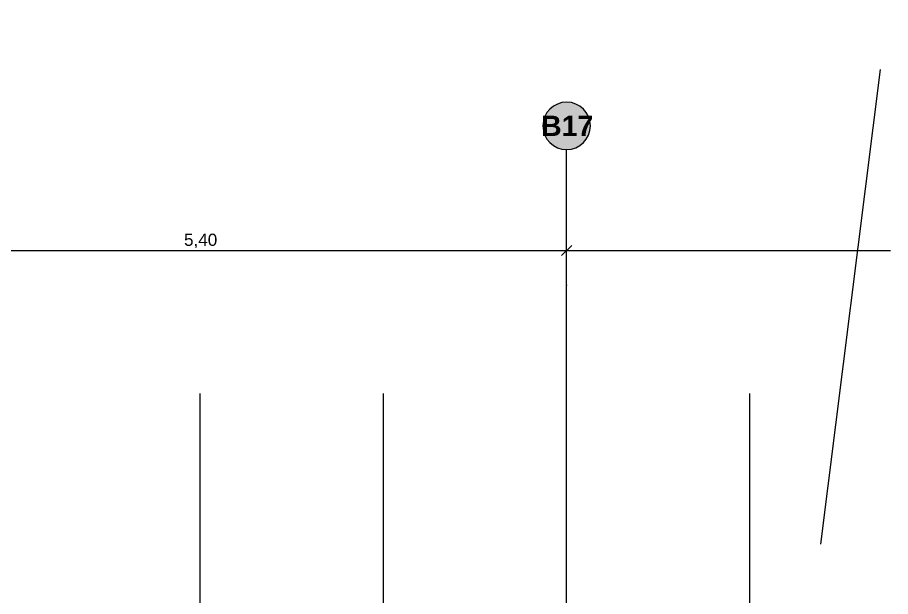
# Model space of a CAD drawing. Header units: metres. Extents: x -22.4 to 53.1, y 133.6 to 157.9.
# Drawn here: x 26.72 to 33.16, y 153.59 to 157.86 of the extents above; entities that cross this region are included whole.
import ezdxf

# ---------------------------------------------------------------- set-up
doc = ezdxf.new("R2010")
doc.units = ezdxf.units.M
doc.header["$MEASUREMENT"] = 0
doc.linetypes.add('Achse', pattern=[0.0023, 0.0015, -0.0008])
doc.linetypes.add('Strichpunktlinie', pattern=[0.006703, 0.003528, -0.001764, 0, -0.001411])
for name, color, linetype in [('00  Raster', 7, 'Continuous'), ('00  Raster Ausbau', 7, 'Continuous'), ('00  Raster_Deckschraffur', 7, 'Continuous'), ('40  Bemaßung 1_50 Achse', 7, 'Continuous'), ('Neubau_40  Bemaßung 1_50 Achse', 7, 'Continuous')]:
    doc.layers.add(name, color=color, linetype=linetype)
doc.styles.add('ERSTELLTER_STIL_1', font='')
doc.styles.add('ERSTELLTER_STIL_3', font='')
doc.styles.get('ERSTELLTER_STIL_1').set_extended_font_data('Arial')
doc.styles.get('ERSTELLTER_STIL_3').set_extended_font_data('Arial', bold=True)

msp = doc.modelspace()

# ---------------------------------------------------------------- hatches: boundary and pattern name
at = {"layer": '00  Raster_Deckschraffur', "linetype": 'Continuous', "lineweight": 0, "true_color": 0xffffff}
msp.add_hatch(color=7, dxfattribs=at).paths.add_polyline_path([(30.7684, 157.2399, 1), (30.7684, 156.8899, 1)])

# ---------------------------------------------------------------- linework, layer by layer
at = {"layer": '00  Raster', "color": 7, "linetype": 'Strichpunktlinie', "lineweight": 13, "ltscale": 1000}
for p, q in [((30.1044, 133.7291), (33.1297, 157.8648)), ((30.7684, 155.8899), (30.7684, 156.8899)), ((30.7684, 138.9891), (30.7684, 155.8899))]:
    msp.add_line(p, q, dxfattribs=at)
at = {"layer": '00  Raster', "color": 7, "linetype": 'Continuous', "lineweight": 13, "ltscale": 1000, "flags": 128}
msp.add_lwpolyline([(30.7684, 157.2399, 1), (30.7684, 156.8899, 1)], format="xyb", close=True, dxfattribs=at)
at = {"layer": '00  Raster', "color": 7, "linetype": 'Strichpunktlinie', "lineweight": 13, "ltscale": 1000}
msp.add_point((30.7684, 155.8899), dxfattribs=at)
msp.add_point((30.7684, 155.8899), dxfattribs=at)
at = {"layer": '00  Raster Ausbau', "color": 251, "linetype": 'Achse', "lineweight": 18, "ltscale": 1000, "true_color": 0x5f5f5f}
for p, q in [((28.0684, 154.0899), (28.0684, 155.0899)), ((30.7684, 154.0899), (30.7684, 155.0899)), ((28.0684, 153.0899), (28.0684, 154.0899)), ((30.7684, 153.0899), (30.7684, 154.0899))]:
    msp.add_line(p, q, dxfattribs=at)
at = {"layer": '00  Raster Ausbau', "color": 9, "linetype": 'Achse', "lineweight": 18, "ltscale": 1000}
for p, q in [((29.4184, 154.0899), (29.4184, 155.0899)), ((32.1184, 154.0899), (32.1184, 155.0899)), ((29.4184, 153.0899), (29.4184, 154.0899)), ((32.1184, 153.0899), (32.1184, 154.0899))]:
    msp.add_line(p, q, dxfattribs=at)
at = {"layer": 'Neubau_40  Bemaßung 1_50 Achse', "color": 7, "linetype": 'Continuous', "lineweight": 13, "ltscale": 1000}
for p, q in [((30.8059, 156.1824), (30.7309, 156.1074)), ((30.7684, 156.0746), (30.7684, 156.2152)), ((25.3684, 156.1449), (30.7684, 156.1449)), ((30.7684, 156.1449), (33.1556, 156.1449))]:
    msp.add_line(p, q, dxfattribs=at)

# ---------------------------------------------------------------- texts
at = {"layer": '00  Raster', "color": 7, "linetype": 'Continuous', "lineweight": 13, "insert": (30.5805, 157.1399), "char_height": 0.15, "attachment_point": 1, "style": 'ERSTELLTER_STIL_3'}
msp.add_mtext('\\A1;{\\pql;\\pt0;\\fArial|b1|i0|c0|p38;B17}', dxfattribs=at)
at = {"layer": '40  Bemaßung 1_50 Achse', "color": 7, "linetype": 'Continuous', "lineweight": 13, "insert": (27.9487, 156.1629), "char_height": 0.09, "width": 0.239452, "attachment_point": 7, "style": 'ERSTELLTER_STIL_1'}
msp.add_mtext('\\A1;{\\pql;\\fArial|b0|i0|c0|p38;5,40}', dxfattribs=at)

doc.saveas('drawing.dxf')
